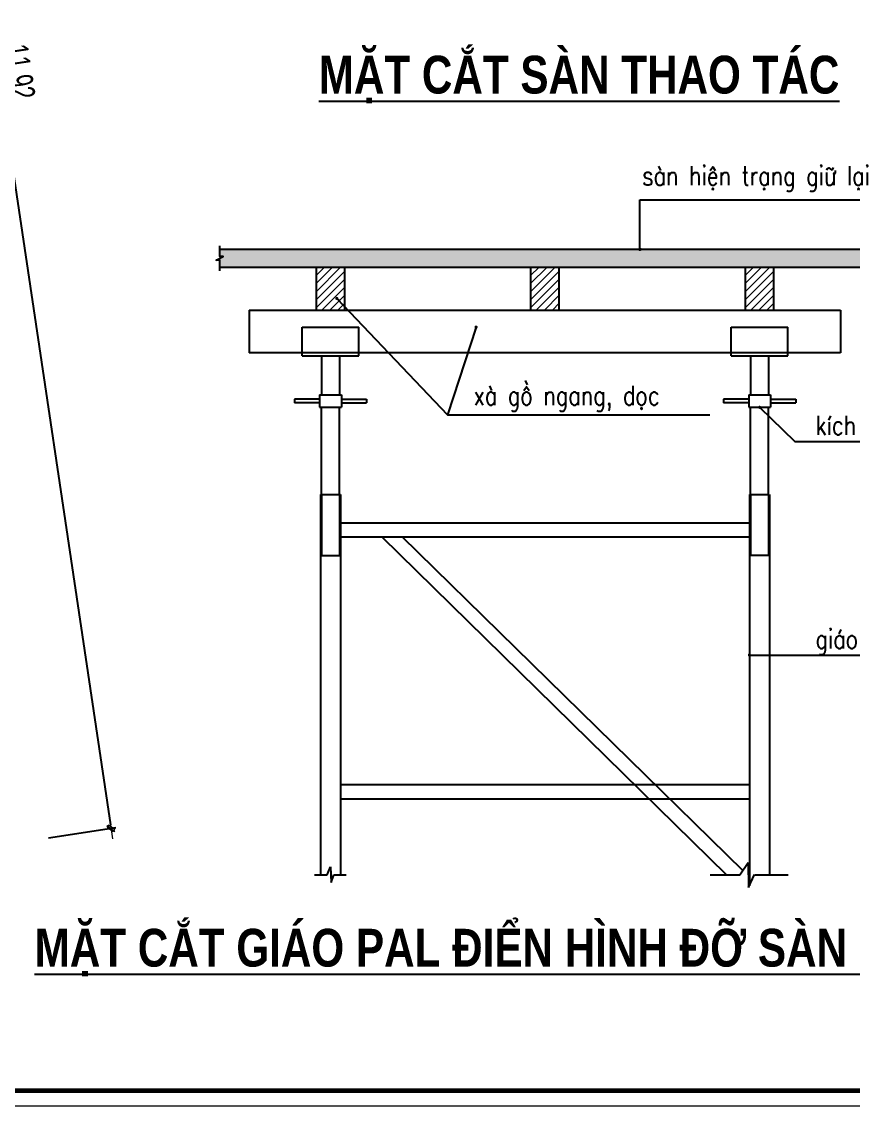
# Model space of a CAD drawing. Header units: millimetres. Extents: x 480521 to 6014615, y -961280 to 187869.
# Drawn here: x 744817 to 751320, y 115086 to 123569 of the extents above; entities that cross this region are included whole.
import ezdxf
from ezdxf.enums import TextEntityAlignment as Align

# ---------------------------------------------------------------- set-up
doc = ezdxf.new("R2010")
doc.units = ezdxf.units.MM
doc.header["$LTSCALE"] = 600
doc.header["$MEASUREMENT"] = 0
doc.layers.get('0').update_dxf_attribs({"lineweight": 0})
doc.layers.get('Defpoints').update_dxf_attribs({"lineweight": 0})
for name, color, linetype in [('01', 8, 'Continuous'), ('Border', 3, 'Continuous'), ('CHU', 1, 'Continuous'), ('TEXT', 30, 'Continuous')]:
    doc.layers.add(name, color=color, linetype=linetype)
for name, color, linetype, lineweight in [('dim', 144, 'Continuous', 13), ('Hatch', 250, 'Continuous', 0), ('Khungten_LCDI', 7, 'Continuous', 25), ('LC Dim', 8, 'Continuous', 18), ('LC Net thay', 7, 'Continuous', 25), ('LC Text1', 3, 'Continuous', 20), ('LC Text2', 7, 'Continuous', 25)]:
    doc.layers.add(name, color=color, linetype=linetype, lineweight=lineweight)
doc.styles.add('HOATBIF', font='hoatbif.shx', dxfattribs={"width": 0.65})
doc.styles.add('Khungten', font='VHAVAN.TTF', dxfattribs={"width": 0.9, "height": 5000})
doc.styles.add('LC 1', font='VHAVANB.TTF')
doc.styles.add('LC 3', font='vnsimli.shx', dxfattribs={"width": 0.75})
doc.styles.add('LC3', font='VHARIALB.TTF', dxfattribs={"width": 0.8})
doc.styles.add('Title', font='VHBLACK.TTF')
doc.dimstyles.new('1-100 (1-60)', dxfattribs={"dimscale": 79, "dimtxt": 2.5, "dimasz": 0.35, "dimexe": 0.5, "dimexo": 0, "dimgap": 0.8, "dimtad": 1, "dimdec": 0, "dimzin": 0, "dimdsep": 46, "dimtxsty": 'HOATBIF', "dimblk1": 'DOT', "dimblk2": 'DOT', "dimsah": 1, "dimcen": -1, "dimdle": 1, "dimclrd": 256, "dimclre": 256, "dimclrt": 4, "dimadec": 3, "dimazin": 2, "dimtfac": 0.333333, "dimtdec": 0, "dimtix": 1, "dimtmove": 2, "dimatfit": 3, "dimldrblk": 'DOT', "dimfxl": 1, "dimtvp": 0.833333, "dimtolj": 1, "dimtzin": 0, "dimarcsym": 0})
doc.dimstyles.new('1-70', dxfattribs={"dimscale": 70, "dimtxt": 2.5, "dimasz": 0.35, "dimexe": 0.5, "dimexo": 0, "dimgap": 0.8, "dimtad": 1, "dimdec": 0, "dimzin": 0, "dimdsep": 46, "dimtxsty": 'HOATBIF', "dimblk1": 'DOT', "dimblk2": 'DOT', "dimsah": 1, "dimcen": -1, "dimdle": 1, "dimclrd": 256, "dimclre": 256, "dimclrt": 4, "dimadec": 3, "dimazin": 2, "dimtfac": 0.333333, "dimtdec": 0, "dimtix": 1, "dimtmove": 2, "dimatfit": 3, "dimldrblk": 'DOT', "dimfxl": 1, "dimtvp": 0.833333, "dimtolj": 1, "dimtzin": 0, "dimarcsym": 0})

# ---------------------------------------------------------------- blocks, each defined once
blk = doc.blocks.new('lcdi fix')
at = {"layer": 'Defpoints', "lineweight": 0}
blk.add_lwpolyline([(-1200, -14850), (-1200, 14850), (40800, 14850), (40800, -14850)], close=True, dxfattribs=at)
at = {"layer": 'Khungten_LCDI', "color": 5, "lineweight": 60}
blk.add_lwpolyline([(0, -14650), (0, 14650), (40600, 14650), (40600, -14650)], close=True, dxfattribs=at)
at = {"color": 7, "style": 'Khungten', "width": 0.8}
for tag, p in [('REVISION', (39499, -10746)), ('NGAYHT', (39546, -11609))]:
    blk.add_attdef(tag, text='', height=200, dxfattribs=at).set_placement(p, align=Align.CENTER)
at = {"layer": 'LC Text1', "color": 3, "style": 'LC 1', "width": 1.834006}
for tag, p, p2 in [('TENBANVE1', (36913, -8886), (40339, -8886)), ('TENBANVE2', (36913, -9562), (40339, -9562))]:
    blk.add_attdef(tag, text='', height=250, dxfattribs=at).set_placement(p, p2, align=Align.FIT)
at = {"layer": 'LC Text1', "style": 'Title', "width": 0.7}
blk.add_attdef('SOBANVE', text='', height=250, dxfattribs=at).set_placement((39562, -13896), align=Align.CENTER)
blk = doc.blocks.new('DOT')
at = {"layer": 'dim'}
for p, q in [((-3, 0), (3, 0)), ((-1, -1), (1, 1))]:
    blk.add_line(p, q, dxfattribs=at)
blk.add_lwpolyline([(0.5, 1), (-1, -0.5), (-0.5, -1), (1, 0.5)], close=True, dxfattribs=at)
blk = doc.blocks.new('*D71')
at = {"layer": 'Defpoints', "color": 0, "transparency": 16777216}
for p in [(743269, 128974.2), (745514.5, 117259.8), (745027.2, 117187.1)]:
    blk.add_point(p, dxfattribs=at)
at = {"layer": 'LC Dim', "lineweight": -2, "transparency": 16777216}
for p, q in [((743269, 128974.2), (743795.4, 129052.7)), ((743760.4, 129019.6), (745510.4, 117287.1)), ((745027.2, 117187.1), (745553.5, 117265.6))]:
    blk.add_line(p, q, dxfattribs=at)
at = {"layer": 'LC Dim', "lineweight": -2, "transparency": 16777216, "xscale": 27.65, "yscale": 27.65, "zscale": 27.65}
for p, rotation in [((743756.3, 129046.9), 98.48367158693341), ((745514.5, 117259.8), 278.4836715869334)]:
    blk.add_blockref('DOT', p, dxfattribs=dict(at, rotation=rotation))
at = {"layer": 'LC Dim', "color": 4, "transparency": 16777216, "insert": (744795.6, 123177.2), "char_height": 197.5, "attachment_point": 5, "rotation": 278.48367, "style": 'HOATBIF'}
blk.add_mtext('\\A1;11.92', dxfattribs=at)
blk = doc.blocks.new('_Dot')
at = {"color": 0, "linetype": 'ByBlock', "lineweight": -2}
blk.add_line((-0.5, 0), (-1, 0), dxfattribs=at)
at = {"color": 0, "linetype": 'ByBlock', "const_width": 0.5}
blk.add_lwpolyline([(-0.25, 0, 1), (0.25, 0, 1)], format="xyb", close=True, dxfattribs=at)
blk = doc.blocks.new('TIEUDE1')
at = {"layer": 'LC Text2', "color": 7, "style": 'LC 1'}
blk.add_attdef('TIªU§Ò', text='', height=5, dxfattribs=at).set_placement((0, 0), align=Align.BOTTOM_CENTER)
blk.add_attdef('TL', text='', height=3, dxfattribs=at).set_placement((0, -2), align=Align.TOP_CENTER)

msp = doc.modelspace()

# ---------------------------------------------------------------- hatches: boundary and pattern name
at = {"layer": 'Hatch'}
h = msp.add_hatch(dxfattribs=at)
h.set_pattern_fill('BTCT', color=256, scale=25, style=0)
h.set_pattern_definition([(50, (-39300.48, -42889.62), (179.315046, -15.688034), [18.75, -206.25]), (355, (-39300.48, -42889.62), (-34.687833, 188.048033), [15, -165]), (100.4514, (-39285.54, -42890.93), (144.627345, 172.359886), [15.935047, -175.28553]), (46.1842, (-39300.48, -42839.62), (266.81026, -41.379754), [28.125, -309.375]), (96.6356, (-39278.25, -42843.07), (233.66568, 243.52947), [23.90257, -262.92825]), (351.1842, (-39300.48, -42839.62), (233.66549, 243.52965), [22.5, -247.5]), (21, (-39275.48, -42852.12), (149.226763, -100.654723), [18.75, -206.25]), (326, (-39275.48, -42852.12), (60.828833, 181.28751), [15, -165]), (71.4514, (-39263.05, -42860.5), (210.055657, 80.632624), [15.935047, -175.28553]), (37.5, (-39300.485, -42889.62), (3.039964, 83.2234635), [0, -163, 0, -167.5, 0, -165.625]), (7.5, (-39300.485, -42889.62), (65.767384, 98.602928), [0, -95.5, 0, -159.25, 0, -63.125]), (327.5, (-39356.235, -42889.62), (133.455609, -5.638718), [0, -62.5, 0, -195, 0, -258.75]), (317.5, (-39381.23, -42889.62), (145.796542, 25.026246), [0, -81.25, 0, -129.5, 0, -183.75]), (45, (-39300.485, -42889.62), (-66.291261, 66.291261), []), (45, (-39256.29, -42889.62), (-66.291261, 66.291261), [])])
h.paths.add_polyline_path([(751872.976, 121648.738), (751872.976, 121704.659), (751845.015, 121704.659), (751900.936, 121732.62), (751872.976, 121732.62), (751872.976, 121788.541), (746365.494, 121788.541), (746365.494, 121732.62), (746393.455, 121732.62), (746337.533, 121704.659), (746365.494, 121704.659), (746365.494, 121648.738)])
h = msp.add_hatch(dxfattribs=at)
h.set_pattern_fill('ANSI31', color=256, scale=13.980393, style=0)
h.set_pattern_definition([(45, (590046.105, 87483.325), (-31.386877, 31.386877), [])])
h.paths.add_polyline_path([(747342.988, 121313.208), (747342.988, 121648.738), (747119.302, 121648.738), (747119.302, 121313.208)])
h = msp.add_hatch(dxfattribs=at)
h.set_pattern_fill('ANSI31', color=256, scale=13.980393, style=0)
h.set_pattern_definition([(45, (591723.752, 87483.325), (-31.386877, 31.386877), [])])
h.paths.add_polyline_path([(749020.636, 121313.208), (749020.636, 121648.738), (748796.949, 121648.738), (748796.949, 121313.208)])
h = msp.add_hatch(dxfattribs=at)
h.set_pattern_fill('ANSI31', color=256, scale=13.980393, style=0)
h.set_pattern_definition([(45, (593401.4, 87483.325), (-31.386877, 31.386877), [])])
h.paths.add_polyline_path([(750698.283, 121313.208), (750698.283, 121648.738), (750474.596, 121648.738), (750474.596, 121313.208)])

# ---------------------------------------------------------------- linework, layer by layer
at = {"layer": '01'}
msp.add_lwpolyline([(746365.494, 121620.777), (746365.494, 121704.659), (746337.533, 121704.659), (746393.455, 121732.62), (746365.494, 121732.62), (746365.494, 121816.502)], dxfattribs=at)
at = {"layer": 'Border'}
for p, q in [((747119.302, 121648.738), (747119.302, 121313.208)), ((747342.988, 121313.208), (747342.988, 121648.738)), ((748796.949, 121648.738), (748796.949, 121313.208)), ((749020.636, 121313.208), (749020.636, 121648.738)), ((750474.596, 121648.738), (750474.596, 121313.208)), ((750698.283, 121313.208), (750698.283, 121648.738)), ((747119.302, 121313.208), (747342.988, 121313.208)), ((748796.949, 121313.208), (749020.636, 121313.208)), ((750474.596, 121313.208), (750698.283, 121313.208))]:
    msp.add_line(p, q, dxfattribs=at)
at = {"layer": 'CHU'}
for p, q in [((746365.494, 121648.738), (751872.976, 121648.738)), ((746596.608, 121313.208), (751220.977, 121313.208)), ((746596.608, 121313.208), (746596.608, 120977.679)), ((751220.977, 121313.208), (751220.977, 120977.679)), ((747010.57, 121178.621), (747453.721, 121178.621)), ((747010.57, 120955.8), (747010.57, 121178.621)), ((747453.721, 120955.8), (747453.721, 121178.621)), ((750365.864, 121178.621), (750809.016, 121178.621)), ((750365.864, 120955.8), (750365.864, 121178.621)), ((750809.016, 120955.8), (750809.016, 121178.621)), ((751077.738, 120977.679), (746596.608, 120977.679)), ((751220.977, 120977.679), (750809.016, 120977.679)), ((747010.57, 120955.8), (747453.721, 120955.8)), ((747161.243, 120955.8), (747161.243, 120650.688)), ((747161.243, 120955.8), (747161.243, 120650.688)), ((747301.047, 120955.8), (747301.047, 120650.688)), ((750365.864, 120955.8), (750809.016, 120955.8)), ((750516.538, 120955.8), (750516.538, 120650.688)), ((750516.538, 120955.8), (750516.538, 120650.688)), ((750516.538, 120955.8), (750516.538, 120650.688)), ((750656.342, 120955.8), (750656.342, 120650.688)), ((750656.342, 120955.8), (750656.342, 120650.688)), ((747146.776, 120650.688), (747146.776, 120552.883)), ((747146.776, 120650.688), (747317.515, 120650.688)), ((747317.515, 120650.688), (747317.515, 120552.883)), ((750502.07, 120650.688), (750502.07, 120552.883)), ((750502.07, 120650.688), (750672.809, 120650.688)), ((750672.809, 120650.688), (750672.809, 120552.883)), ((746949.955, 120615.766), (746949.955, 120587.805)), ((747146.776, 120615.766), (746949.955, 120615.766)), ((747146.776, 120587.805), (746949.955, 120587.805)), ((747146.776, 120552.883), (747317.515, 120552.883)), ((747161.243, 119871.404), (747161.243, 120552.883)), ((747301.047, 119871.404), (747301.047, 120552.883)), ((747317.515, 120615.766), (747514.337, 120615.766)), ((747317.515, 120587.805), (747514.337, 120587.805)), ((747514.337, 120615.766), (747514.337, 120587.805)), ((750305.249, 120615.766), (750305.249, 120587.805)), ((750502.07, 120615.766), (750305.249, 120615.766)), ((750502.07, 120587.805), (750305.249, 120587.805)), ((750502.07, 120552.883), (750672.809, 120552.883)), ((750516.538, 119871.404), (750516.538, 120552.883)), ((750656.342, 119871.404), (750656.342, 120552.883)), ((750672.809, 120615.766), (750869.631, 120615.766)), ((750672.809, 120587.805), (750869.631, 120587.805)), ((750869.631, 120615.766), (750869.631, 120587.805)), ((747152.498, 119871.404), (747309.792, 119871.404)), ((747152.498, 119871.404), (747152.498, 116897.642)), ((747161.243, 119871.404), (747161.243, 119394.894)), ((747301.047, 119871.404), (747301.047, 119394.894)), ((747309.792, 119871.404), (747309.792, 116897.642)), ((750507.54, 119871.404), (750507.54, 116811.555)), ((750516.286, 119871.404), (750516.286, 119394.894)), ((750516.538, 119871.404), (750656.342, 119871.404)), ((750656.09, 119871.404), (750656.09, 119394.894)), ((750664.835, 119871.404), (750664.835, 116897.642)), ((747309.792, 119650.486), (750507.54, 119650.486)), ((747309.792, 119538.643), (750507.54, 119538.643)), ((747634.386, 119538.643), (750328.421, 116897.642)), ((747790.515, 119542.208), (750455.183, 116929.997)), ((747160.175, 119394.894), (747303.402, 119394.894)), ((750657.158, 119394.894), (750513.931, 119394.894)), ((747309.792, 117603.812), (750507.54, 117603.812)), ((747309.792, 117491.969), (750507.54, 117491.969)), ((750433.794, 116897.642), (750496.869, 116993.057)), ((750496.869, 116993.057), (750500.515, 116796.444)), ((747107.228, 116897.642), (747205.031, 116897.642)), ((747205.031, 116897.642), (747232.512, 116958.696)), ((747232.512, 116958.696), (747235.885, 116837.451)), ((747235.885, 116837.451), (747257.351, 116897.642)), ((747257.351, 116897.642), (747355.153, 116897.642)), ((750201.547, 116897.642), (750433.794, 116897.642)), ((750500.515, 116796.444), (750547.913, 116898.392)), ((750551.194, 116897.642), (750810.056, 116897.642))]:
    msp.add_line(p, q, dxfattribs=at)
at = {"layer": 'TEXT'}
msp.add_line((746365.494, 121788.541), (751872.976, 121788.541), dxfattribs=at)

# ---------------------------------------------------------------- block references
at = {"layer": 'LC Net thay', "xscale": 0.6000000155618168, "yscale": 0.6000000155618168, "zscale": 0.6000000155618168}
msp.add_blockref('lcdi fix', (731724.637, 123996.169), dxfattribs=at)
at = {"layer": 'LC Text2'}
ref = msp.add_blockref('TIEUDE1', (749175.384, 122918.397), dxfattribs=dict(at, xscale=60.00000000003865, yscale=60.00000000003865, zscale=60.00000000003865))
ref.add_attrib('TIªU§Ò', '%%UmÆt c¾t sµn thao t¸c', dxfattribs={"color": 7, "height": 295.46488, "style": 'LC3', "width": 0.8}).set_placement((749175.384, 122918.397), align=Align.BOTTOM_CENTER)
ref = msp.add_blockref('TIEUDE1', (749167.639, 116090.088), dxfattribs=dict(at, xscale=60.00000000003865, yscale=60.00000000003865, zscale=60.00000000003865))
ref.add_attrib('TIªU§Ò', '%%UmÆt c¾t gi¸o pal ®iÓn h×nh ®ì sµn hiÖn tr¹ng', dxfattribs={"color": 7, "height": 295.46488, "style": 'LC3', "width": 0.8}).set_placement((749167.639, 116090.088), align=Align.BOTTOM_CENTER)

# ---------------------------------------------------------------- texts
at = {"layer": 'LC Text1', "color": 3, "style": 'LC 3', "width": 0.8}
for s, p in [('sµn hiÖn tr¹ng gi÷ l¹i', (749670.149, 122289.491)), ('xµ gå ngang, däc', (748350.235, 120570.836)), ('kÝch ®Çu', (751023.599, 120337.341)), ('gi¸o pal', (751023.599, 118666.062))]:
    msp.add_text(s, height=150, dxfattribs=at).set_placement(p)

# ---------------------------------------------------------------- dimensions: what is measured, and where the dimension line sits
at = {"layer": 'LC Dim'}
dim = msp.add_aligned_dim(p1=(743269.005, 128974.228), p2=(745027.17, 117187.091), distance=492.684, dimstyle='1-100 (1-60)', override={"dimdec": 2, "dimlfac": 0.001}, dxfattribs=at)
dim.commit()
dim.dimension.update_dxf_attribs({"geometry": '*D71', "text_midpoint": (744795.558, 123177.236)})

# ---------------------------------------------------------------- leaders
at = {"layer": '01'}
for points in [[(747281.382, 121404.712), (748147.684, 120493.106), (750199.227, 120493.106)], [(748370.099, 121180.156), (748147.684, 120493.106), (750199.227, 120493.106)], [(750587.44, 120552.883), (750862.041, 120286.744), (751912.786, 120286.744)], [(750507.54, 118615.465), (751981.463, 118615.465)]]:
    msp.add_leader(points, dimstyle='1-70', override={"dimgap": 0.8, "dimtad": 0}, dxfattribs=at)
at = {"layer": 'LC Dim'}
msp.add_leader([(749650.929, 121788.541), (749650.929, 122175.637), (752048.534, 122175.637)], dimstyle='1-100 (1-60)', override={"dimdec": 2, "dimlfac": 0.001}, dxfattribs=at)

doc.saveas('drawing.dxf')
